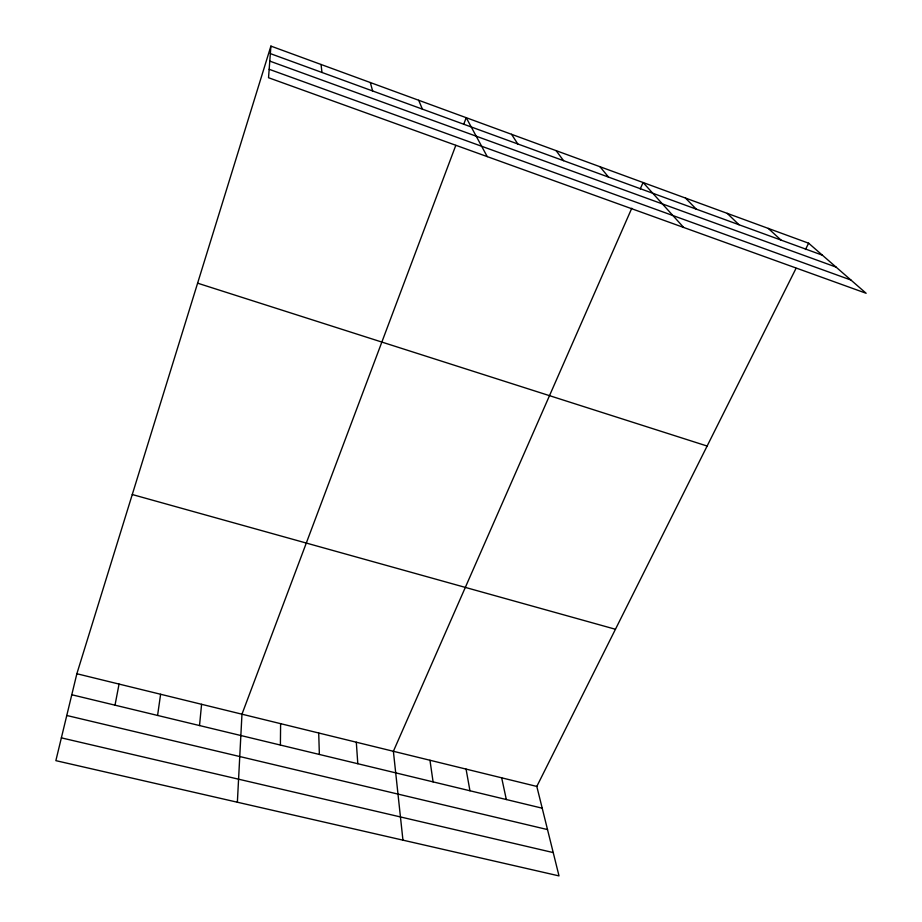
<?xml version="1.0" encoding="UTF-8"?>
<svg xmlns="http://www.w3.org/2000/svg" width="922" height="922" viewBox="0 0 922 922"><rect width="100%" height="100%" fill="white"/><g stroke="black" fill="none" stroke-linecap="round" stroke-linejoin="round"><path stroke-width="1.38" d="M280.392 745.045L280.611 723.666M237.369 802.232L241.967 714.193L455.791 145.388M270.907 46.1L268.533 77.725L866.138 293.277L808.629 243.201L270.907 46.1L76.86 673.74L55.862 760.65L559.009 875.9L536.811 786.431L796.032 268.36M199.521 725.556L201.584 704.304M157.581 715.437L160.612 694.266M115.008 705.169L119.053 684.078M463.731 124.286L466.209 117.682L487.242 156.613M631.777 208.245L393.383 751.292L402.949 840.161M640.248 188.941L643.072 182.51L683.663 227.457M805.482 249.493L808.629 243.201M61.371 737.865L553.223 852.573M66.776 715.484L547.518 829.581M71.789 694.75L542.205 808.191M76.86 673.74L536.811 786.431M132.272 494.526L615.447 629.265M197.619 283.181L707.128 446.041M269.777 61.106L836.093 267.103M269.166 69.288L850.937 280.034M270.342 53.614L822.412 255.198M768.233 228.391L781.049 240.1M727.193 213.351L739.006 224.738M685.472 198.057L696.248 209.133M599.957 166.709L608.543 177.105M556.127 150.643L563.561 160.682M511.549 134.301L517.795 143.97M418.68 100.268L422.38 109.119M370.31 82.531L372.626 90.955M501.672 777.822L506.328 799.535M466.059 769.098L469.955 790.765M429.963 760.258L433.086 781.868M321.052 64.482L321.962 72.458M356.307 742.21L357.805 763.716M318.712 733.002L319.369 754.45"/></g></svg>
